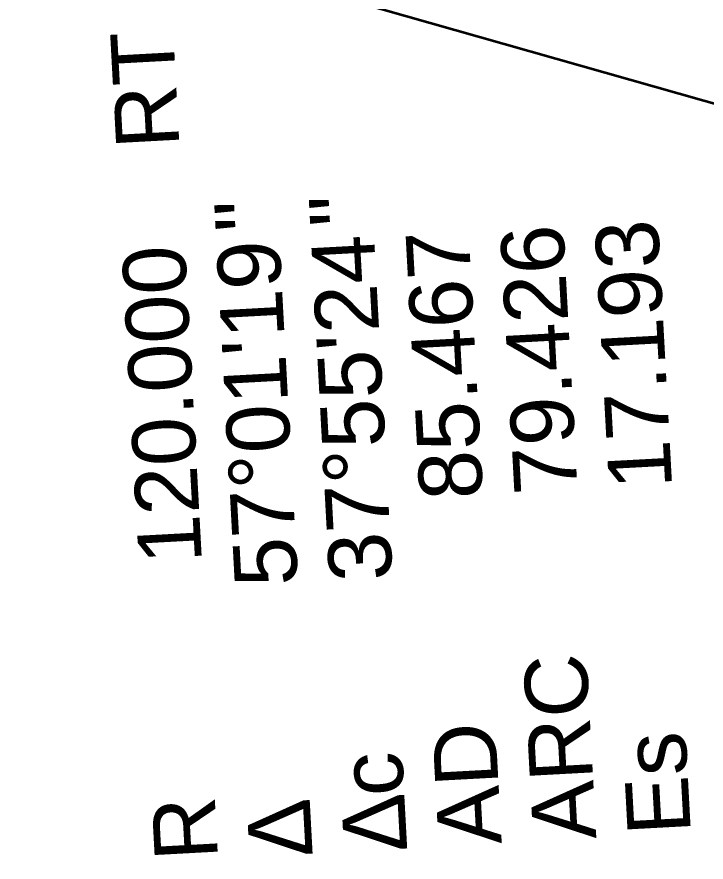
# Model space of a CAD drawing. Extents: x 320145 to 321236, y 534817 to 538266.
# Drawn here: x 320957.3 to 320995.5, y 536574.01 to 536620.84 of the extents above; entities that cross this region are included whole.
import ezdxf
from ezdxf.enums import TextEntityAlignment as Align

# ---------------------------------------------------------------- set-up
doc = ezdxf.new("R2010")
doc.units = 0
doc.header["$PDMODE"] = 1
doc.layers.get('0').update_dxf_attribs({"linetype": 'CONTINUOUS'})
doc.layers.add('C-ALGN-L1000M2-MINR', color=1, linetype='CONTINUOUS')
doc.layers.add('C-ALGN-L1000M3-MINR', color=6, linetype='CONTINUOUS')
doc.layers.add('C-ALGN-L1000Q1-CURV @ 1', color=2, linetype='CONTINUOUS', lineweight=35)
doc.layers.add('C-ALGN-L1000Q1-TEXT', color=2, linetype='CONTINUOUS', lineweight=35)
doc.styles.add('CurveData', font='arial.ttf')

# ---------------------------------------------------------------- blocks, each defined once
blk = doc.blocks.new('curve_data_ss_right')
at = {"color": 0, "linetype": 'Continuous', "lineweight": -2, "transparency": 16777216, "style": 'CurveData'}
for s, p in [('R', (0, 0)), ('∆', (0, -1.5)), ('"', (9.9, -1.5)), ('∆c', (0, -3)), ('"', (9.9, -3)), ('AD', (0, -4.5)), ('ARC', (0, -6)), ('Es', (0, -7.5))]:
    blk.add_text(s, height=1, dxfattribs=at).set_placement(p)
for tag, p in [('RADIUS', (9.75, 0)), ('DELTAT', (9.75, -1.5)), ('DELTAC', (9.75, -3)), ('AD', (9.75, -4.5)), ('ARC', (9.75, -6)), ('ES', (9.75, -7.5))]:
    blk.add_attdef(tag, text='', height=1, dxfattribs=at).set_placement(p, align=Align.RIGHT)
blk.add_attdef('DIRECTION', (10.9, 0), '', height=1, dxfattribs=at)

msp = doc.modelspace()

# ---------------------------------------------------------------- linework, layer by layer
at = {"layer": 'C-ALGN-L1000M2-MINR'}
for p in [(320968.006, 536603.842), (320958.859, 536589.499), (320968.374, 536575.397)]:
    msp.add_point(p, dxfattribs=at)
at = {"layer": 'C-ALGN-L1000M3-MINR'}
for p in [(320968.006, 536603.842), (320958.859, 536589.499), (320968.374, 536575.397)]:
    msp.add_point(p, dxfattribs=at)
at = {"layer": 'C-ALGN-L1000Q1-TEXT'}
msp.add_line((320948.082, 536629.651), (321015.417, 536610.518), dxfattribs=at)

# ---------------------------------------------------------------- block references
at = {"layer": 'C-ALGN-L1000Q1-CURV @ 1', "xscale": 3.499999999999999, "yscale": 3.499999999999999, "zscale": 3.499999999999999, "rotation": 93.09941123131418}
msp.add_blockref('curve_data_ss_right', (320968.448, 536574.191), dxfattribs=at).add_auto_attribs({'RADIUS': '120.000', 'DIRECTION': ' RT', 'DELTAT': "57%%d01'19", 'DELTAC': "37%%d55'24", 'AD': '85.467', 'ARC': '79.426', 'ES': '17.193'})

doc.saveas('drawing.dxf')
